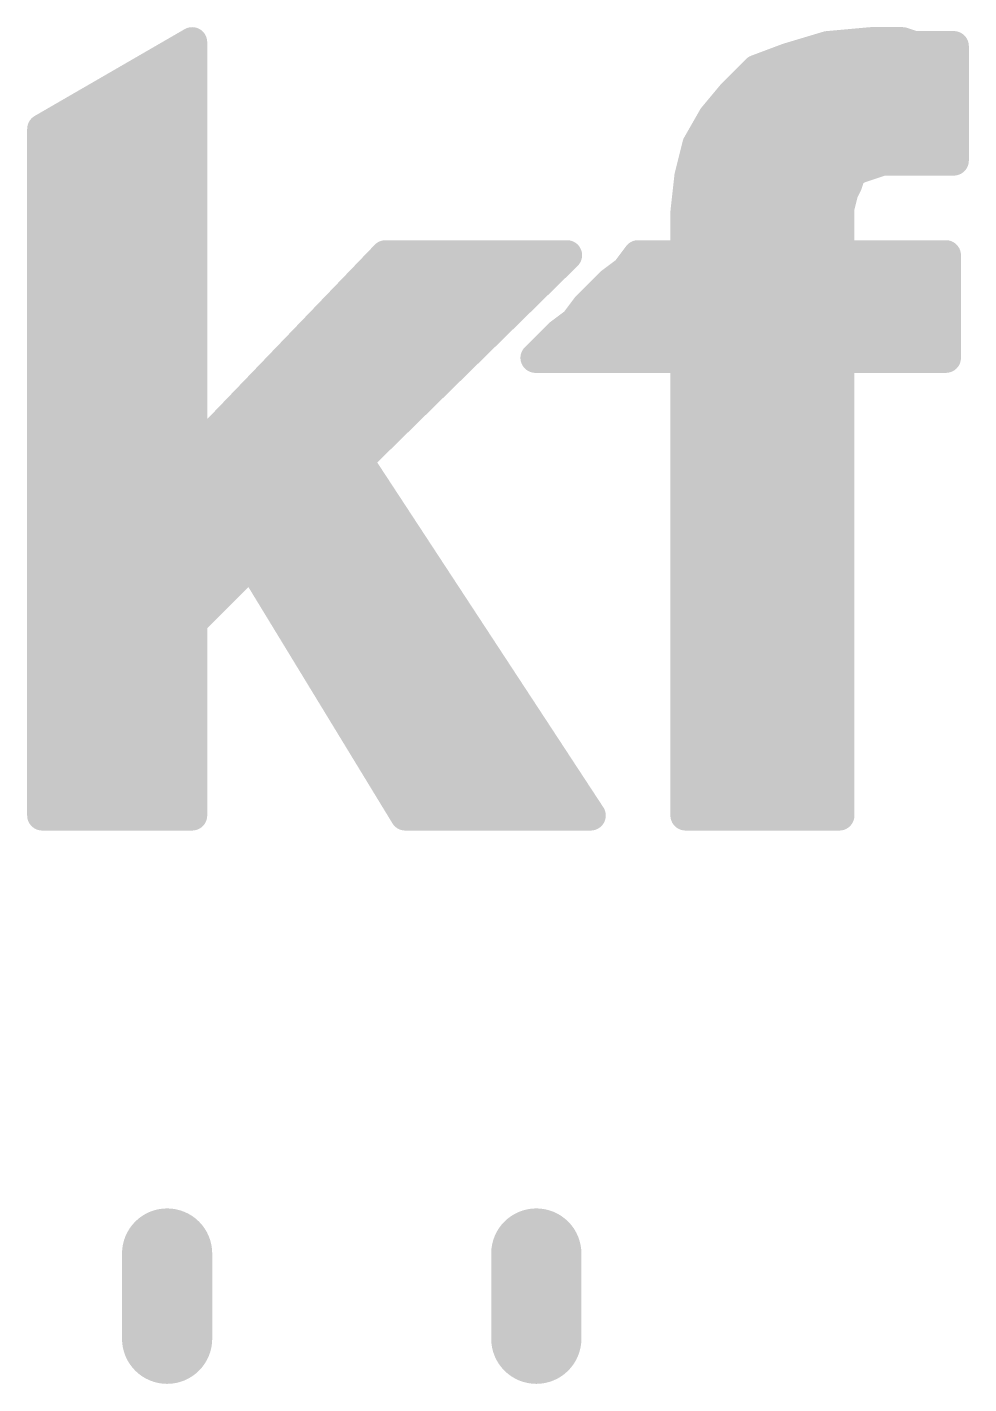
# Model space of a CAD drawing. Extents: x -29 to 79, y -27 to 74.
# Drawn here: x 46.859 to 49.245, y 4.218 to 7.656 of the extents above; entities that cross this region are included whole.
import ezdxf

# ---------------------------------------------------------------- set-up
doc = ezdxf.new("R2010")
doc.units = 0
doc.layers.add('21', color=41, linetype='CONTINUOUS')

msp = doc.modelspace()

# ---------------------------------------------------------------- linework, layer by layer
at = {"layer": '21'}
for points, const_width in [([(46.897, 7.398), (47.277, 7.618)], 0.0762), ([(47.277, 7.618), (47.277, 6.568)], 0.0762), ([(48.787, 7.578), (48.887, 7.608)], 0.0762), ([(48.887, 7.608), (48.997, 7.618)], 0.0762), ([(48.997, 7.618), (49.077, 7.618)], 0.0762), ([(49.077, 7.618), (49.107, 7.608)], 0.0762), ([(49.107, 7.608), (49.207, 7.608)], 0.0762), ([(49.207, 7.608), (49.207, 7.318)], 0.0762), ([(48.707, 7.548), (48.787, 7.578)], 0.0762), ([(47.1488, 7.5438), (47.277, 7.5438)], 0.0762), ([(48.647, 7.488), (48.707, 7.548)], 0.0762), ([(48.7028, 7.5438), (49.207, 7.5438)], 0.0762), ([(47.0172, 7.4676), (47.277, 7.4676)], 0.0762), ([(48.597, 7.428), (48.647, 7.488)], 0.0762), ([(48.63, 7.4676), (49.207, 7.4676)], 0.0762), ([(48.557, 7.358), (48.597, 7.428)], 0.0762), ([(46.897, 5.658), (46.897, 7.398)], 0.0762), ([(46.897, 7.3914), (47.277, 7.3914)], 0.0762), ([(48.5761, 7.3914), (49.207, 7.3914)], 0.0762), ([(48.537, 7.278), (48.557, 7.358)], 0.0762), ([(46.897, 7.3152), (47.277, 7.3152)], 0.0762), ([(48.5463, 7.3152), (49.0186, 7.3152)], 0.0762), ([(48.947, 7.288), (48.937, 7.258)], 0.0762), ([(48.967, 7.298), (48.947, 7.288)], 0.0762), ([(48.997, 7.308), (48.967, 7.298)], 0.0762), ([(49.027, 7.318), (48.997, 7.308)], 0.0762), ([(49.207, 7.318), (49.027, 7.318)], 0.0762), ([(48.527, 7.188), (48.537, 7.278)], 0.0762), ([(48.937, 7.258), (48.927, 7.238)], 0.0762), ([(46.897, 7.239), (47.277, 7.239)], 0.0762), ([(48.5327, 7.239), (48.9275, 7.239)], 0.0762), ([(48.927, 7.238), (48.917, 7.198)], 0.0762), ([(48.527, 7.078), (48.527, 7.188)], 0.0762), ([(48.917, 7.198), (48.917, 7.078)], 0.0762), ([(46.897, 7.1628), (47.277, 7.1628)], 0.0762), ([(48.527, 7.1628), (48.917, 7.1628)], 0.0762), ([(46.897, 7.0866), (47.277, 7.0866)], 0.0762), ([(48.527, 7.0866), (48.917, 7.0866)], 0.0762), ([(47.277, 6.568), (47.767, 7.078)], 0.0762), ([(48.227, 7.078), (47.697, 6.558)], 0.0762), ([(47.767, 7.078), (48.227, 7.078)], 0.0762), ([(48.377, 7.038), (48.407, 7.078)], 0.0762), ([(48.407, 7.078), (48.527, 7.078)], 0.0762), ([(48.917, 7.078), (49.187, 7.078)], 0.0762), ([(49.187, 7.078), (49.187, 6.818)], 0.0762), ([(48.337, 7.008), (48.377, 7.038)], 0.0762), ([(46.897, 7.0104), (47.277, 7.0104)], 0.0762), ([(47.702, 7.0104), (48.1581, 7.0104)], 0.0762), ([(48.277, 6.948), (48.307, 6.978)], 0.0762), ([(48.307, 6.978), (48.337, 7.008)], 0.0762), ([(48.3402, 7.0104), (49.187, 7.0104)], 0.0762), ([(48.247, 6.908), (48.277, 6.948)], 0.0762), ([(46.897, 6.9342), (47.277, 6.9342)], 0.0762), ([(47.6288, 6.9342), (48.0804, 6.9342)], 0.0762), ([(48.207, 6.878), (48.247, 6.908)], 0.0762), ([(48.2667, 6.9342), (49.187, 6.9342)], 0.0762), ([(48.177, 6.848), (48.207, 6.878)], 0.0762), ([(46.897, 6.858), (47.277, 6.858)], 0.0762), ([(47.5556, 6.858), (48.0028, 6.858)], 0.0762), ([(48.147, 6.818), (48.177, 6.848)], 0.0762), ([(48.187, 6.858), (49.187, 6.858)], 0.0762), ([(48.527, 6.818), (48.147, 6.818)], 0.0762), ([(48.527, 6.668), (48.527, 6.818)], 0.0762), ([(49.187, 6.818), (48.917, 6.818)], 0.0762), ([(48.917, 6.818), (48.917, 5.658)], 0.0762), ([(46.897, 6.7818), (47.277, 6.7818)], 0.0762), ([(47.4824, 6.7818), (47.9251, 6.7818)], 0.0762), ([(48.527, 6.7818), (48.917, 6.7818)], 0.0762), ([(46.897, 6.7056), (47.277, 6.7056)], 0.0762), ([(47.4092, 6.7056), (47.8474, 6.7056)], 0.0762), ([(48.527, 6.7056), (48.917, 6.7056)], 0.0762), ([(48.527, 5.658), (48.527, 6.668)], 0.0762), ([(46.897, 6.6294), (47.277, 6.6294)], 0.0762), ([(47.336, 6.6294), (47.7698, 6.6294)], 0.0762), ([(48.527, 6.6294), (48.917, 6.6294)], 0.0762), ([(46.897, 6.5532), (47.7001, 6.5532)], 0.0762), ([(47.697, 6.558), (48.287, 5.658)], 0.0762), ([(48.527, 6.5532), (48.917, 6.5532)], 0.0762), ([(46.897, 6.477), (47.7501, 6.477)], 0.0762), ([(48.527, 6.477), (48.917, 6.477)], 0.0762), ([(46.897, 6.4008), (47.8001, 6.4008)], 0.0762), ([(48.527, 6.4008), (48.917, 6.4008)], 0.0762), ([(46.897, 6.3246), (47.85, 6.3246)], 0.0762), ([(48.527, 6.3246), (48.917, 6.3246)], 0.0762), ([(47.427, 6.298), (47.277, 6.148)], 0.0762), ([(47.817, 5.658), (47.427, 6.298)], 0.0762), ([(46.897, 6.2484), (47.3774, 6.2484)], 0.0762), ([(47.4572, 6.2484), (47.9, 6.2484)], 0.0762), ([(48.527, 6.2484), (48.917, 6.2484)], 0.0762), ([(46.897, 6.1722), (47.3012, 6.1722)], 0.0762), ([(47.5037, 6.1722), (47.9499, 6.1722)], 0.0762), ([(48.527, 6.1722), (48.917, 6.1722)], 0.0762), ([(47.277, 6.148), (47.277, 5.658)], 0.0762), ([(46.897, 6.096), (47.277, 6.096)], 0.0762), ([(47.5501, 6.096), (47.9999, 6.096)], 0.0762), ([(48.527, 6.096), (48.917, 6.096)], 0.0762), ([(46.897, 6.0198), (47.277, 6.0198)], 0.0762), ([(47.5965, 6.0198), (48.0498, 6.0198)], 0.0762), ([(48.527, 6.0198), (48.917, 6.0198)], 0.0762), ([(46.897, 5.9436), (47.277, 5.9436)], 0.0762), ([(47.643, 5.9436), (48.0998, 5.9436)], 0.0762), ([(48.527, 5.9436), (48.917, 5.9436)], 0.0762), ([(46.897, 5.8674), (47.277, 5.8674)], 0.0762), ([(47.6894, 5.8674), (48.1497, 5.8674)], 0.0762), ([(48.527, 5.8674), (48.917, 5.8674)], 0.0762), ([(46.897, 5.7912), (47.277, 5.7912)], 0.0762), ([(47.7358, 5.7912), (48.1997, 5.7912)], 0.0762), ([(48.527, 5.7912), (48.917, 5.7912)], 0.0762), ([(46.897, 5.715), (47.277, 5.715)], 0.0762), ([(47.7823, 5.715), (48.2496, 5.715)], 0.0762), ([(48.527, 5.715), (48.917, 5.715)], 0.0762), ([(47.277, 5.658), (46.897, 5.658)], 0.0762), ([(48.287, 5.658), (47.817, 5.658)], 0.0762), ([(48.917, 5.658), (48.527, 5.658)], 0.0762), ([(47.2135, 4.5479), (47.2135, 4.3318)], 0.2286), ([(48.149, 4.5479), (48.149, 4.3318)], 0.2286)]:
    msp.add_lwpolyline(points, dxfattribs=dict(at, const_width=const_width))
for points, const_width in [([(47.2961, 7.618, 1), (47.258, 7.618)], 0.0381), ([(47.2865, 7.6015, 1), (47.2675, 7.6345)], 0.0381), ([(48.8853, 7.627, 1), (48.8887, 7.589)], 0.0381), ([(48.8925, 7.5898, 1), (48.8815, 7.6262)], 0.0381), ([(48.997, 7.6371, 1), (48.997, 7.599)], 0.0381), ([(48.9987, 7.599, 1), (48.9953, 7.637)], 0.0381), ([(49.083, 7.6361, 1), (49.071, 7.5999)], 0.0381), ([(49.077, 7.599, 1), (49.077, 7.6371)], 0.0381), ([(49.107, 7.6271, 1), (49.107, 7.589)], 0.0381), ([(49.101, 7.5899, 1), (49.113, 7.6261)], 0.0381), ([(49.2261, 7.608, 1), (49.188, 7.608)], 0.0381), ([(49.207, 7.589, 1), (49.207, 7.6271)], 0.0381), ([(48.7815, 7.5962, 1), (48.7925, 7.5598)], 0.0381), ([(48.7937, 7.5602, 1), (48.7803, 7.5958)], 0.0381), ([(47.1488, 7.5629, 1), (47.1488, 7.5248)], 0.0381), ([(47.277, 7.5248, 1), (47.277, 7.5629)], 0.0381), ([(48.7028, 7.5629, 1), (48.7028, 7.5248)], 0.0381), ([(48.7003, 7.5658, 1), (48.7137, 7.5302)], 0.0381), ([(48.7205, 7.5345, 1), (48.6935, 7.5615)], 0.0381), ([(49.207, 7.5248, 1), (49.207, 7.5629)], 0.0381), ([(47.0172, 7.4867, 1), (47.0172, 7.4486)], 0.0381), ([(47.277, 7.4486, 1), (47.277, 7.4867)], 0.0381), ([(48.63, 7.4867, 1), (48.63, 7.4486)], 0.0381), ([(48.6335, 7.5015, 1), (48.6605, 7.4745)], 0.0381), ([(48.6616, 7.4758, 1), (48.6324, 7.5002)], 0.0381), ([(49.207, 7.4486, 1), (49.207, 7.4867)], 0.0381), ([(48.6135, 7.4185, 1), (48.5805, 7.4375)], 0.0381), ([(46.8875, 7.4145, 1), (46.9065, 7.3815)], 0.0381), ([(46.897, 7.4104, 1), (46.897, 7.3723)], 0.0381), ([(46.9161, 7.398, 1), (46.878, 7.398)], 0.0381), ([(47.277, 7.3723, 1), (47.277, 7.4104)], 0.0381), ([(48.5761, 7.4104, 1), (48.5761, 7.3723)], 0.0381), ([(48.5824, 7.4402, 1), (48.6116, 7.4158)], 0.0381), ([(49.207, 7.3723, 1), (49.207, 7.4104)], 0.0381), ([(48.5755, 7.3534, 1), (48.5385, 7.3626)], 0.0381), ([(48.5405, 7.3675, 1), (48.5735, 7.3485)], 0.0381), ([(46.897, 7.3342, 1), (46.897, 7.2961)], 0.0381), ([(47.277, 7.2961, 1), (47.277, 7.3342)], 0.0381), ([(48.5463, 7.3342, 1), (48.5463, 7.2961)], 0.0381), ([(48.9651, 7.282, 1), (48.9289, 7.294)], 0.0381), ([(48.961, 7.3161, 1), (48.973, 7.2799)], 0.0381), ([(48.9755, 7.281, 1), (48.9585, 7.315)], 0.0381), ([(48.991, 7.3261, 1), (49.003, 7.2899)], 0.0381), ([(49.003, 7.2899, 1), (48.991, 7.3261)], 0.0381), ([(49.027, 7.3371, 1), (49.027, 7.299)], 0.0381), ([(49.0186, 7.2961, 1), (49.0186, 7.3342)], 0.0381), ([(49.033, 7.2999, 1), (49.021, 7.3361)], 0.0381), ([(49.188, 7.318, 1), (49.2261, 7.318)], 0.0381), ([(49.207, 7.299, 1), (49.207, 7.3371)], 0.0381), ([(48.5185, 7.2826, 1), (48.5555, 7.2734)], 0.0381), ([(48.5559, 7.2759, 1), (48.5181, 7.2801)], 0.0381), ([(48.954, 7.2495, 1), (48.92, 7.2665)], 0.0381), ([(48.9385, 7.305, 1), (48.9555, 7.271)], 0.0381), ([(46.897, 7.2581, 1), (46.897, 7.22)], 0.0381), ([(47.277, 7.22, 1), (47.277, 7.2581)], 0.0381), ([(48.5327, 7.2581, 1), (48.5327, 7.22)], 0.0381), ([(48.91, 7.2465, 1), (48.944, 7.2295)], 0.0381), ([(48.9455, 7.2334, 1), (48.9085, 7.2426)], 0.0381), ([(48.9189, 7.264, 1), (48.9551, 7.252)], 0.0381), ([(48.9275, 7.22, 1), (48.9275, 7.2581)], 0.0381), ([(48.5461, 7.188, 1), (48.508, 7.188)], 0.0381), ([(48.8985, 7.2026, 1), (48.9355, 7.1934)], 0.0381), ([(48.9361, 7.198, 1), (48.898, 7.198)], 0.0381), ([(46.897, 7.1819, 1), (46.897, 7.1438)], 0.0381), ([(47.277, 7.1438, 1), (47.277, 7.1819)], 0.0381), ([(48.5081, 7.1901, 1), (48.5459, 7.1859)], 0.0381), ([(48.527, 7.1819, 1), (48.527, 7.1438)], 0.0381), ([(48.917, 7.1438, 1), (48.917, 7.1819)], 0.0381), ([(46.897, 7.1057, 1), (46.897, 7.0676)], 0.0381), ([(47.277, 7.0676, 1), (47.277, 7.1057)], 0.0381), ([(48.527, 7.1057, 1), (48.527, 7.0676)], 0.0381), ([(48.917, 7.0676, 1), (48.917, 7.1057)], 0.0381), ([(47.767, 7.0971, 1), (47.767, 7.059)], 0.0381), ([(47.7807, 7.0648, 1), (47.7533, 7.0912)], 0.0381), ([(48.2403, 7.0644, 1), (48.2137, 7.0916)], 0.0381), ([(48.227, 7.059, 1), (48.227, 7.0971)], 0.0381), ([(48.407, 7.0971, 1), (48.407, 7.059)], 0.0381), ([(48.4222, 7.0666, 1), (48.3918, 7.0894)], 0.0381), ([(48.508, 7.078, 1), (48.5461, 7.078)], 0.0381), ([(48.527, 7.059, 1), (48.527, 7.0971)], 0.0381), ([(48.917, 7.0971, 1), (48.917, 7.059)], 0.0381), ([(48.898, 7.078, 1), (48.9361, 7.078)], 0.0381), ([(49.2061, 7.078, 1), (49.168, 7.078)], 0.0381), ([(49.187, 7.059, 1), (49.187, 7.0971)], 0.0381), ([(48.3618, 7.0494, 1), (48.3922, 7.0266)], 0.0381), ([(48.3884, 7.0228, 1), (48.3656, 7.0532)], 0.0381), ([(46.897, 7.0295, 1), (46.897, 6.9914)], 0.0381), ([(47.277, 6.9914, 1), (47.277, 7.0295)], 0.0381), ([(47.702, 7.0295, 1), (47.702, 6.9914)], 0.0381), ([(48.1581, 6.9914, 1), (48.1581, 7.0295)], 0.0381), ([(48.3205, 6.9645, 1), (48.2935, 6.9915)], 0.0381), ([(48.3256, 7.0232, 1), (48.3484, 6.9928)], 0.0381), ([(48.3402, 7.0295, 1), (48.3402, 6.9914)], 0.0381), ([(48.3505, 6.9945, 1), (48.3235, 7.0215)], 0.0381), ([(49.187, 6.9914, 1), (49.187, 7.0295)], 0.0381), ([(48.2635, 6.9615, 1), (48.2905, 6.9345)], 0.0381), ([(48.2922, 6.9366, 1), (48.2618, 6.9594)], 0.0381), ([(48.2935, 6.9915, 1), (48.3205, 6.9645)], 0.0381), ([(46.897, 6.9533, 1), (46.897, 6.9152)], 0.0381), ([(47.277, 6.9152, 1), (47.277, 6.9533)], 0.0381), ([(47.6288, 6.9533, 1), (47.6288, 6.9152)], 0.0381), ([(48.0804, 6.9152, 1), (48.0804, 6.9533)], 0.0381), ([(48.2667, 6.9533, 1), (48.2667, 6.9152)], 0.0381), ([(49.187, 6.9152, 1), (49.187, 6.9533)], 0.0381), ([(48.1956, 6.8932, 1), (48.2184, 6.8628)], 0.0381), ([(48.2205, 6.8645, 1), (48.1935, 6.8915)], 0.0381), ([(48.2318, 6.9194, 1), (48.2622, 6.8966)], 0.0381), ([(48.2584, 6.8928, 1), (48.2356, 6.9232)], 0.0381), ([(46.897, 6.8771, 1), (46.897, 6.839)], 0.0381), ([(47.277, 6.839, 1), (47.277, 6.8771)], 0.0381), ([(47.5556, 6.8771, 1), (47.5556, 6.839)], 0.0381), ([(48.0028, 6.839, 1), (48.0028, 6.8771)], 0.0381), ([(48.1635, 6.8615, 1), (48.1905, 6.8345)], 0.0381), ([(48.1905, 6.8345, 1), (48.1635, 6.8615)], 0.0381), ([(48.187, 6.8771, 1), (48.187, 6.839)], 0.0381), ([(49.187, 6.839, 1), (49.187, 6.8771)], 0.0381), ([(48.147, 6.8371, 1), (48.147, 6.799)], 0.0381), ([(48.1335, 6.8315, 1), (48.1605, 6.8045)], 0.0381), ([(48.5461, 6.818, 1), (48.508, 6.818)], 0.0381), ([(48.527, 6.799, 1), (48.527, 6.8371)], 0.0381), ([(48.917, 6.8371, 1), (48.917, 6.799)], 0.0381), ([(48.9361, 6.818, 1), (48.898, 6.818)], 0.0381), ([(49.187, 6.799, 1), (49.187, 6.8371)], 0.0381), ([(46.897, 6.8009, 1), (46.897, 6.7628)], 0.0381), ([(47.277, 6.7628, 1), (47.277, 6.8009)], 0.0381), ([(47.4824, 6.8009, 1), (47.4824, 6.7628)], 0.0381), ([(47.9251, 6.7628, 1), (47.9251, 6.8009)], 0.0381), ([(48.527, 6.8009, 1), (48.527, 6.7628)], 0.0381), ([(48.917, 6.7628, 1), (48.917, 6.8009)], 0.0381), ([(49.168, 6.818, 1), (49.2061, 6.818)], 0.0381), ([(46.897, 6.7247, 1), (46.897, 6.6866)], 0.0381), ([(47.277, 6.6866, 1), (47.277, 6.7247)], 0.0381), ([(47.4092, 6.7247, 1), (47.4092, 6.6866)], 0.0381), ([(47.8474, 6.6866, 1), (47.8474, 6.7247)], 0.0381), ([(48.527, 6.7247, 1), (48.527, 6.6866)], 0.0381), ([(48.917, 6.6866, 1), (48.917, 6.7247)], 0.0381), ([(48.5461, 6.668, 1), (48.508, 6.668)], 0.0381), ([(48.508, 6.668, 1), (48.5461, 6.668)], 0.0381), ([(46.897, 6.6485, 1), (46.897, 6.6104)], 0.0381), ([(47.277, 6.6104, 1), (47.277, 6.6485)], 0.0381), ([(47.336, 6.6485, 1), (47.336, 6.6104)], 0.0381), ([(47.7698, 6.6104, 1), (47.7698, 6.6485)], 0.0381), ([(48.527, 6.6485, 1), (48.527, 6.6104)], 0.0381), ([(48.917, 6.6104, 1), (48.917, 6.6485)], 0.0381), ([(46.897, 6.5723, 1), (46.897, 6.5342)], 0.0381), ([(47.2633, 6.5812, 1), (47.2907, 6.5548)], 0.0381), ([(47.258, 6.568, 1), (47.2961, 6.568)], 0.0381), ([(47.6837, 6.5716, 1), (47.7103, 6.5444)], 0.0381), ([(47.7129, 6.5684, 1), (47.6811, 6.5476)], 0.0381), ([(47.7001, 6.5342, 1), (47.7001, 6.5723)], 0.0381), ([(48.527, 6.5723, 1), (48.527, 6.5342)], 0.0381), ([(48.917, 6.5342, 1), (48.917, 6.5723)], 0.0381), ([(46.897, 6.4961, 1), (46.897, 6.458)], 0.0381), ([(47.7501, 6.458, 1), (47.7501, 6.4961)], 0.0381), ([(48.527, 6.4961, 1), (48.527, 6.458)], 0.0381), ([(48.917, 6.458, 1), (48.917, 6.4961)], 0.0381), ([(46.897, 6.4199, 1), (46.897, 6.3818)], 0.0381), ([(47.8001, 6.3818, 1), (47.8001, 6.4199)], 0.0381), ([(48.527, 6.4199, 1), (48.527, 6.3818)], 0.0381), ([(48.917, 6.3818, 1), (48.917, 6.4199)], 0.0381), ([(46.897, 6.3437, 1), (46.897, 6.3056)], 0.0381), ([(47.85, 6.3056, 1), (47.85, 6.3437)], 0.0381), ([(48.527, 6.3437, 1), (48.527, 6.3056)], 0.0381), ([(48.917, 6.3056, 1), (48.917, 6.3437)], 0.0381), ([(47.4433, 6.3079, 1), (47.4107, 6.2881)], 0.0381), ([(47.4405, 6.2845, 1), (47.4135, 6.3115)], 0.0381), ([(46.897, 6.2675, 1), (46.897, 6.2294)], 0.0381), ([(47.3774, 6.2294, 1), (47.3774, 6.2675)], 0.0381), ([(47.4572, 6.2675, 1), (47.4572, 6.2294)], 0.0381), ([(47.9, 6.2294, 1), (47.9, 6.2675)], 0.0381), ([(48.527, 6.2675, 1), (48.527, 6.2294)], 0.0381), ([(48.917, 6.2294, 1), (48.917, 6.2675)], 0.0381), ([(46.897, 6.1913, 1), (46.897, 6.1532)], 0.0381), ([(47.3012, 6.1532, 1), (47.3012, 6.1913)], 0.0381), ([(47.5037, 6.1913, 1), (47.5037, 6.1532)], 0.0381), ([(47.9499, 6.1532, 1), (47.9499, 6.1913)], 0.0381), ([(48.527, 6.1913, 1), (48.527, 6.1532)], 0.0381), ([(48.917, 6.1532, 1), (48.917, 6.1913)], 0.0381), ([(47.2635, 6.1615, 1), (47.2905, 6.1345)], 0.0381), ([(47.2961, 6.148, 1), (47.258, 6.148)], 0.0381), ([(46.897, 6.1151, 1), (46.897, 6.077)], 0.0381), ([(47.277, 6.077, 1), (47.277, 6.1151)], 0.0381), ([(47.5501, 6.1151, 1), (47.5501, 6.077)], 0.0381), ([(47.9999, 6.077, 1), (47.9999, 6.1151)], 0.0381), ([(48.527, 6.1151, 1), (48.527, 6.077)], 0.0381), ([(48.917, 6.077, 1), (48.917, 6.1151)], 0.0381), ([(46.897, 6.0389, 1), (46.897, 6.0008)], 0.0381), ([(47.277, 6.0008, 1), (47.277, 6.0389)], 0.0381), ([(47.5965, 6.0389, 1), (47.5965, 6.0008)], 0.0381), ([(48.0498, 6.0008, 1), (48.0498, 6.0389)], 0.0381), ([(48.527, 6.0389, 1), (48.527, 6.0008)], 0.0381), ([(48.917, 6.0008, 1), (48.917, 6.0389)], 0.0381), ([(46.897, 5.9627, 1), (46.897, 5.9245)], 0.0381), ([(47.277, 5.9245, 1), (47.277, 5.9627)], 0.0381), ([(47.643, 5.9627, 1), (47.643, 5.9245)], 0.0381), ([(48.0998, 5.9245, 1), (48.0998, 5.9627)], 0.0381), ([(48.527, 5.9627, 1), (48.527, 5.9245)], 0.0381), ([(48.917, 5.9245, 1), (48.917, 5.9627)], 0.0381), ([(46.897, 5.8864, 1), (46.897, 5.8483)], 0.0381), ([(47.277, 5.8483, 1), (47.277, 5.8864)], 0.0381), ([(47.6894, 5.8864, 1), (47.6894, 5.8483)], 0.0381), ([(48.1497, 5.8483, 1), (48.1497, 5.8864)], 0.0381), ([(48.527, 5.8864, 1), (48.527, 5.8483)], 0.0381), ([(48.917, 5.8483, 1), (48.917, 5.8864)], 0.0381), ([(46.897, 5.8102, 1), (46.897, 5.7721)], 0.0381), ([(47.277, 5.7721, 1), (47.277, 5.8102)], 0.0381), ([(47.7358, 5.8102, 1), (47.7358, 5.7721)], 0.0381), ([(48.1997, 5.7721, 1), (48.1997, 5.8102)], 0.0381), ([(48.527, 5.8102, 1), (48.527, 5.7721)], 0.0381), ([(48.917, 5.7721, 1), (48.917, 5.8102)], 0.0381), ([(46.897, 5.734, 1), (46.897, 5.6959)], 0.0381), ([(47.277, 5.6959, 1), (47.277, 5.734)], 0.0381), ([(47.7823, 5.734, 1), (47.7823, 5.6959)], 0.0381), ([(48.2496, 5.6959, 1), (48.2496, 5.734)], 0.0381), ([(48.527, 5.734, 1), (48.527, 5.6959)], 0.0381), ([(48.917, 5.6959, 1), (48.917, 5.734)], 0.0381), ([(46.897, 5.6771, 1), (46.897, 5.639)], 0.0381), ([(46.878, 5.658, 1), (46.9161, 5.658)], 0.0381), ([(47.258, 5.658, 1), (47.2961, 5.658)], 0.0381), ([(47.277, 5.639, 1), (47.277, 5.6771)], 0.0381), ([(47.817, 5.6771, 1), (47.817, 5.639)], 0.0381), ([(47.8007, 5.6481, 1), (47.8333, 5.6679)], 0.0381), ([(48.2711, 5.6476, 1), (48.3029, 5.6684)], 0.0381), ([(48.287, 5.639, 1), (48.287, 5.6771)], 0.0381), ([(48.527, 5.6771, 1), (48.527, 5.639)], 0.0381), ([(48.508, 5.658, 1), (48.5461, 5.658)], 0.0381), ([(48.898, 5.658, 1), (48.9361, 5.658)], 0.0381), ([(48.917, 5.639, 1), (48.917, 5.6771)], 0.0381), ([(47.2707, 4.5479, 1), (47.1564, 4.5479)], 0.1143), ([(48.2062, 4.5479, 1), (48.0919, 4.5479)], 0.1143), ([(47.1564, 4.3318, 1), (47.2707, 4.3318)], 0.1143), ([(48.0919, 4.3318, 1), (48.2062, 4.3318)], 0.1143)]:
    msp.add_lwpolyline(points, format="xyb", dxfattribs=dict(at, const_width=const_width))

doc.saveas('drawing.dxf')
